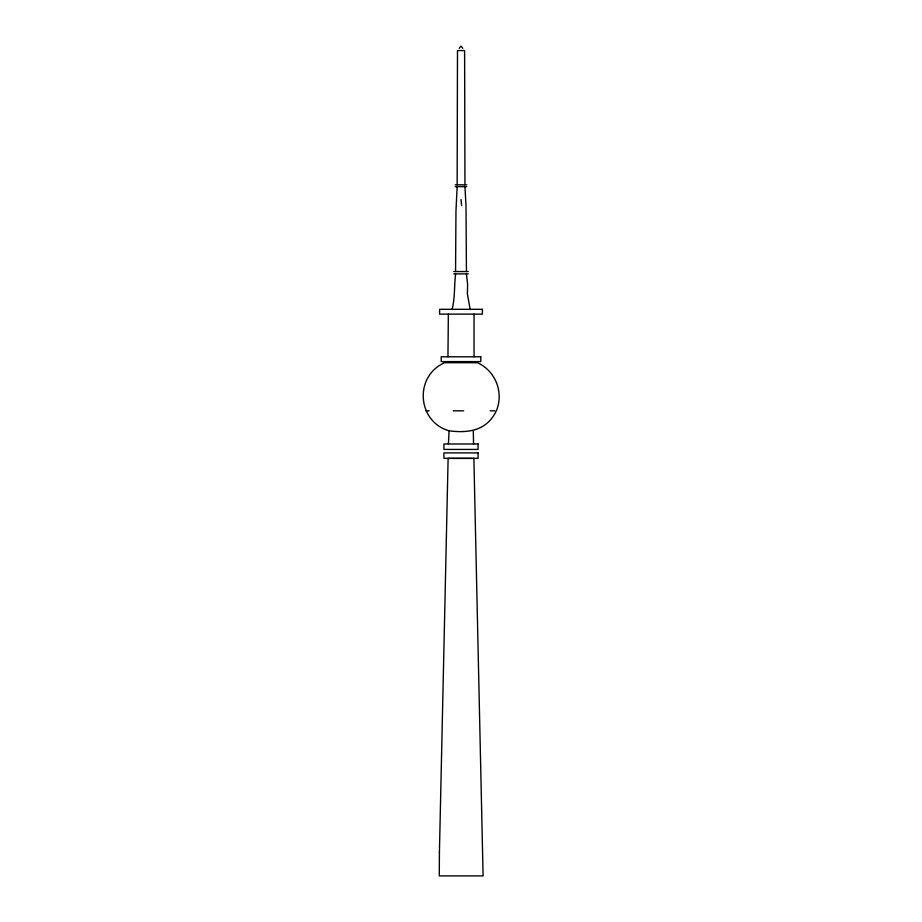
<?xml version="1.0" encoding="UTF-8"?>
<svg xmlns="http://www.w3.org/2000/svg" width="922" height="922" viewBox="0 0 922 922"><rect width="100%" height="100%" fill="white"/><g stroke="black" fill="none" stroke-linecap="round" stroke-linejoin="round"><path stroke-width="1.38" d="M455.56 271.541L455.964 211.126L457.139 186.659M448.346 314.125L447.965 356.791M448.426 443.989L449.072 430.805C417.297 421.827 413.713 376.349 444.577 362.715L477.423 362.715C495.517 370.805 504.046 392.576 496.336 410.82C487.07 430.332 468.975 433.455 449.072 430.805M455.549 274.214C454.177 285.97 455.053 297.725 452.114 309.308M459.202 48.336L461 46.1L462.798 48.336M455.214 184.826L466.786 184.826M455.214 186.659L466.786 186.659M453.739 271.541L468.261 271.541M453.739 273.857L468.261 273.857M426.056 410.82L429.156 410.82M453.14 410.82L463.639 410.82M490.204 410.82L494.768 410.82M470.151 309.308L467.385 293.945L467.615 284.31L466.451 274.214M461 199.555L461.599 205.629M473.286 430.805L473.574 443.989M457.139 184.826L457.496 50.56L464.607 50.56L464.953 184.826M466.44 271.541L465.99 205.629L464.953 186.659M474.035 314.125L474.035 356.791M439.414 852.712L439.275 875.9L483.105 875.9L473.885 458.418L448.115 458.418L439.414 852.712M482.402 309.308L439.598 309.308L439.598 314.125L482.402 314.125L482.402 309.308M480.788 356.791L441.212 356.791L441.212 361.608L480.788 361.608L480.788 356.791M478.08 443.989L443.92 443.989L443.92 449.429L478.08 449.429L478.08 443.989M478.08 452.886L443.92 452.886L443.92 458.326L478.08 458.326L478.08 452.886"/></g></svg>
